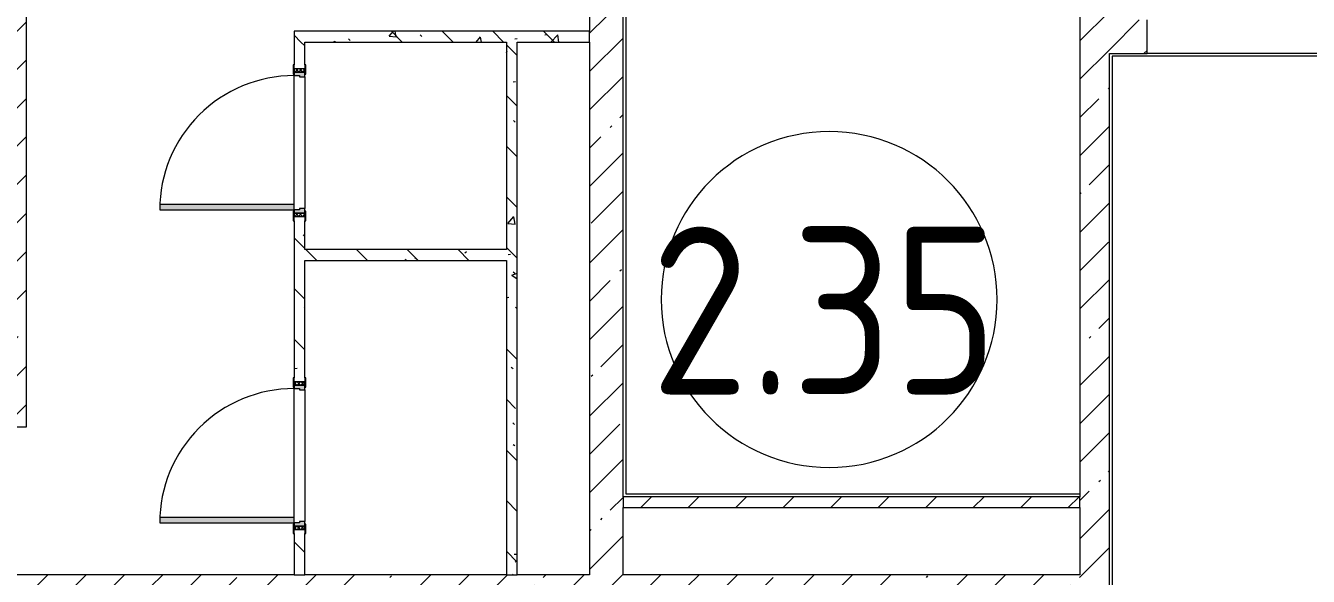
# Model space of a CAD drawing. Header units: millimetres. Extents: x 39815 to 261742, y -8553 to 29000.
# Drawn here: x 219696 to 229242, y 17257 to 21358 of the extents above; entities that cross this region are included whole.
import ezdxf

# ---------------------------------------------------------------- set-up
doc = ezdxf.new("R2010")
doc.units = ezdxf.units.MM
for name, color, linetype, lineweight in [('A-AREA-IDEN', 7, 'Continuous', 9), ('A-WALL-2', 7, 'Continuous', 9), ('I-WALL-3', 7, 'Continuous', 5)]:
    doc.layers.add(name, color=color, linetype=linetype, lineweight=lineweight)
for name, color, linetype, lineweight, true_color in [('A-DOOR-2', 7, 'Continuous', 5, 0xaaaaaa), ('A-DOOR-3', 7, 'Continuous', 5, 0xe2e2e2), ('A-DOOR-FRAM-2', 7, 'Continuous', 5, 0xe2e2e2), ('A-DOOR-FRAM-3', 7, 'Continuous', 5, 0xaaaaaa), ('A-FLOR-1', 7, 'Continuous', 5, 0xaaaaaa), ('I-WALL-5', 7, 'Continuous', 5, 0x787878)]:
    doc.layers.add(name, color=color, linetype=linetype, lineweight=lineweight, true_color=true_color)
doc.styles.add('GOST Common_3', font='GOST_Common.ttf', dxfattribs={"width": 0.9, "height": 1250})
pattern_1 = [(45, (134731.94, 0), (-285.1231, 285.1231), []), (45, (135017.06, 0), (-285.1231, 285.1231), [504.031, -100.806, 16.764, -84.042])]
pattern_2 = [(135, (134731.94, 0), (-377.1708, -377.1708), [533.4, -88.9, 17.78, -88.9]), (135, (134731.94, 376.94), (-377.1708, -377.1708), []), (50, (134731.94, 0), (637.6445, -55.7866), [66.675, -733.425]), (355, (134731.94, 0), (-123.3494, 668.699), [53.34, -586.74]), (100.451, (134785.1, -4.65), (514.299, 612.908), [56.665, -623.315]), (46.184, (134731.94, 177.8), (948.7764, -147.15), [100.012, -1100.137]), (96.636, (134811, 165.5), (830.909, 865.997), [84.998, -934.973]), (351.184, (134731.9, 177.8), (830.918, 865.988), [80.01, -880.11]), (21, (134820.84, 133.35), (530.6506, -357.9283), [66.675, -733.425]), (326, (134820.84, 133.35), (216.308, 644.6585), [53.34, -586.74]), (71.451, (134865.06, 103.5), (746.9596, 286.7243), [56.665, -623.315]), (37.5, (134731.94, 0), (10.81053, 295.9426), [16.764, -562.864, 16.764, -578.866, -588.962]), (37.5, (134731.94, 0), (10.81053, 295.9426), [-1175.258, 16.764, -572.198]), (7.5, (134731.94, 0), (233.8692, 350.6318), [16.764, -322.834, 16.764, -549.529, -224.472]), (7.5, (134731.94, 0), (233.8692, 350.6318), [-905.891, 16.764, -207.708]), (327.5, (134533.7, 0), (474.5678, -20.0513), [16.764, -205.486, 16.764, -676.656, -920.115]), (327.5, (134533.7, 0), (474.5678, -20.0513), [-915.67, 16.764, -903.351]), (317.5, (134444.8, 0), (518.4522, 88.9934), [16.764, -272.161, 16.764, -443.738, -653.415]), (317.5, (134444.8, 0), (518.4522, 88.9934), [-749.427, 16.764, -636.651])]

# ---------------------------------------------------------------- blocks, each defined once
blk = doc.blocks.new('110_Дверь_СКБ_1Ст_Внутренняя1 - Д-3 _п_ 1100x2100h_много всего-32422909-Общий план 2 этажа с размещением фрагментов 2_8-2_11')
at = {"layer": 'A-DOOR-2'}
h = blk.add_hatch(dxfattribs=at)
h.set_pattern_fill('FP_12', color=256, style=0, pattern_type=2)
h.set_pattern_definition([(135, (1751.41, 104.685), (-14.14214, -14.14214), []), (225, (1751.41, 104.685), (14.14214, -14.14214), [])])
h.paths.add_polyline_path([(537.5, -40), (562.5, -40), (562.5, 40), (537.5, 40)])
at = {"layer": 'A-DOOR-3'}
h = blk.add_hatch(color=256, dxfattribs=at)
h.paths.add_polyline_path([(-512.5, 40), (-512.5, -40), (-477.5, -40), (-477.5, 0), (-487.5, 0), (-487.5, 40)])
h.paths.add_polyline_path([(502.5, 0), (502.5, -40), (537.5, -40), (537.5, 40), (512.5, 40), (512.5, 0)])
at = {"layer": 'A-DOOR-FRAM-2'}
for points in [[(-487.5, 1040), (-487.5, 40), (-447.5, 40), (-447.5, 1040)], [(-567.5, 40), (-497.5, 40), (-497.5, 48), (-567.5, 48)], [(522.5, 40), (592.5, 40), (592.5, 48), (522.5, 48)], [(-567.5, -48), (-497.5, -48), (-497.5, -40), (-567.5, -40)], [(522.5, -48), (592.5, -48), (592.5, -40), (522.5, -40)]]:
    blk.add_hatch(color=256, dxfattribs=at).paths.add_polyline_path(points)
at = {"layer": 'A-DOOR-FRAM-3'}
h = blk.add_hatch(dxfattribs=at)
h.set_pattern_fill('FP_13', color=256, style=0, pattern_type=2)
h.set_pattern_definition([(45, (-371.384, 104.685), (-14.1421, 14.1421), []), (135, (-371.384, 104.685), (-14.1421, -14.1421), [])])
h.paths.add_polyline_path([(-537.5, -40), (-512.5, -40), (-512.5, 40), (-537.5, 40)])
at = {"layer": 'A-DOOR-2'}
for p, q in [((-487.5, 1040), (-487.5, 40)), ((-447.5, 1040), (-487.5, 1040)), ((-447.5, 40), (-447.5, 1040)), ((-487.5, 40), (-447.5, 40))]:
    blk.add_line(p, q, dxfattribs=at)
blk.add_arc((-487.5, 40), 1000, 360, 90, dxfattribs=at)
at = {"layer": 'A-DOOR-FRAM-3'}
for p, q in [((-497.5, 48), (-567.5, 48)), ((-567.5, 48), (-567.5, 40)), ((-567.5, 40), (-497.5, 40)), ((-512.5, 40), (-537.5, 40)), ((-537.5, 40), (-537.5, -40)), ((-487.5, 40), (-512.5, 40)), ((-512.5, 40), (-512.5, -40)), ((-512.5, -40), (-512.5, 40)), ((-497.5, 40), (-512.5, 40)), ((-512.5, 40), (-512.5, 39)), ((-512.5, 39), (-497.5, 39)), ((-497.5, 40), (-497.5, 48)), ((-497.5, 39), (-497.5, 40)), ((-487.5, 0), (-487.5, 40)), ((-477.5, 0), (-487.5, 0)), ((-477.5, -40), (-477.5, 0)), ((512.5, 0), (502.5, 0)), ((502.5, 0), (502.5, -40)), ((512.5, 40), (512.5, 0)), ((537.5, 40), (512.5, 40)), ((592.5, 48), (522.5, 48)), ((522.5, 48), (522.5, 40)), ((537.5, 40), (522.5, 40)), ((522.5, 40), (522.5, 39)), ((522.5, 40), (592.5, 40)), ((522.5, 39), (537.5, 39)), ((537.5, -40), (537.5, 40)), ((562.5, 40), (537.5, 40)), ((537.5, 40), (537.5, -40)), ((537.5, 39), (537.5, 40)), ((562.5, -40), (562.5, 40)), ((592.5, 40), (592.5, 48)), ((-497.5, -40), (-567.5, -40)), ((-567.5, -40), (-567.5, -48)), ((-567.5, -48), (-497.5, -48)), ((-537.5, -40), (-512.5, -40)), ((-497.5, -39), (-512.5, -39)), ((-512.5, -39), (-512.5, -40)), ((-512.5, -40), (-477.5, -40)), ((-512.5, -40), (-497.5, -40)), ((-497.5, -40), (-497.5, -39)), ((-497.5, -48), (-497.5, -40)), ((502.5, -40), (537.5, -40)), ((537.5, -39), (522.5, -39)), ((522.5, -39), (522.5, -40)), ((522.5, -40), (537.5, -40)), ((592.5, -40), (522.5, -40)), ((522.5, -40), (522.5, -48)), ((522.5, -48), (592.5, -48)), ((537.5, -40), (537.5, -39)), ((537.5, -40), (562.5, -40)), ((592.5, -48), (592.5, -40))]:
    blk.add_line(p, q, dxfattribs=at)
blk = doc.blocks.new('Марка_Помещения - Номер-25198446-Общий план 2 этажа с размещением фрагментов 2_8-2_11')
at = {"layer": 'A-AREA-IDEN'}
for start, end in [(360, 180), (180, 360)]:
    blk.add_arc((0, 0), 2.5, start, end, dxfattribs=at)

msp = doc.modelspace()

# ---------------------------------------------------------------- hatches: boundary and pattern name
at = {"layer": 'I-WALL-3'}
h = msp.add_hatch(dxfattribs=at)
h.set_pattern_fill('FP_69', color=256, style=0, pattern_type=2)
h.set_pattern_definition(pattern_1)
h.paths.add_polyline_path([(219701.9, 18370), (219701.9, 27100), (219481.9, 27100), (219481.9, 18370), (219623.2, 18370)])
h = msp.add_hatch(dxfattribs=at)
h.set_pattern_fill('FP_69', color=256, style=0, pattern_type=2)
h.set_pattern_definition(pattern_1)
h.paths.add_polyline_path([(224141.9, 17270), (224141.9, 27100), (223891.9, 27100), (223891.9, 17270), (224056.9, 17270)])
h = msp.add_hatch(dxfattribs=at)
h.set_pattern_fill('FP_69', color=256, style=0, pattern_type=2)
h.set_pattern_definition(pattern_1)
h.paths.add_polyline_path([(227761.9, 13400), (227761.9, 13620), (227731.9, 13620), (227731.9, 13628), (227761.9, 13628), (227761.9, 21550), (227541.9, 21550), (227541.9, 13400), (227731.9, 13400)])
h = msp.add_hatch(dxfattribs=at)
h.set_pattern_fill('FP_69', color=256, style=0, pattern_type=2)
h.set_pattern_definition(pattern_1)
h.paths.add_polyline_path([(235001.9, 21150), (235311.9, 21150), (235311.9, 21400), (231341.9, 21400), (231341.9, 21150), (234989.4, 21150)])
h.paths.add_polyline_path([(228041.9, 21150), (228041.9, 21400), (227761.9, 21400), (227761.9, 21150)])
h = msp.add_hatch(dxfattribs=at)
h.set_pattern_fill('FP_73', color=256, style=0, pattern_type=2)
h.set_pattern_definition([(45, (134731.94, 0), (-176.7767, 176.7767), [])])
h.paths.add_polyline_path([(227541.9, 17770), (227541.9, 17850), (224141.9, 17850), (224141.9, 17770), (226273.7, 17770)])
h = msp.add_hatch(dxfattribs=at)
h.set_pattern_fill('FP_69', color=256, style=0, pattern_type=2)
h.set_pattern_definition(pattern_1)
h.paths.add_polyline_path([(219623.2, 16300), (219701.9, 16300), (219701.9, 17270), (219481.9, 17270), (219481.9, 16300)])
h = msp.add_hatch(dxfattribs=at)
h.set_pattern_fill('FP_69', color=256, style=0, pattern_type=2)
h.set_pattern_definition(pattern_1)
h.paths.add_polyline_path([(221001.9, 17050), (221221.9, 17050), (221221.9, 17270), (219701.9, 17270), (219701.9, 17050), (220731.6, 17050)])
h = msp.add_hatch(dxfattribs=at)
h.set_pattern_fill('FP_69', color=256, style=0, pattern_type=2)
h.set_pattern_definition(pattern_1)
h.paths.add_polyline_path([(227541.9, 17050), (227541.9, 17270), (221221.9, 17270), (221221.9, 17050), (226273.7, 17050)])
at = {"layer": 'I-WALL-5'}
h = msp.add_hatch(dxfattribs=at)
h.set_pattern_fill('FP_78', color=256, style=0, pattern_type=2)
h.set_pattern_definition(pattern_2)
h.paths.add_polyline_path([(223353.7, 21235.8), (223891.9, 21235.8), (223891.9, 21315.8), (221693.7, 21315.8), (221693.7, 21235.8), (223273.7, 21235.8)])
h = msp.add_hatch(dxfattribs=at)
h.set_pattern_fill('FP_78', color=256, style=0, pattern_type=2)
h.set_pattern_definition(pattern_2)
h.paths.add_polyline_path([(221693.7, 17270), (221773.7, 17270), (221773.7, 17605.4), (221693.7, 17605.4), (221693.7, 17575.4)])
h.paths.add_polyline_path([(221773.7, 18705.4), (221773.7, 19935.8), (221693.7, 19935.8), (221693.7, 18705.4)])
h.paths.add_polyline_path([(221693.7, 21035.8), (221773.7, 21035.8), (221773.7, 21235.8), (221693.7, 21235.8), (221693.7, 21065.8)])
h = msp.add_hatch(dxfattribs=at)
h.set_pattern_fill('FP_78', color=256, style=0, pattern_type=2)
h.set_pattern_definition(pattern_2)
h.paths.add_polyline_path([(223353.7, 16180), (223353.7, 17050), (223273.7, 17050), (223273.7, 16180)])
h.paths.add_polyline_path([(223273.7, 17270), (223353.7, 17270), (223353.7, 21235.8), (223273.7, 21235.8), (223273.7, 17987.1)])
h = msp.add_hatch(dxfattribs=at)
h.set_pattern_fill('FP_78', color=256, style=0, pattern_type=2)
h.set_pattern_definition(pattern_2)
h.paths.add_polyline_path([(223273.7, 19610), (223273.7, 19690), (221773.7, 19690), (221773.7, 19610), (221840.1, 19610)])

# ---------------------------------------------------------------- linework, layer by layer
at = {"layer": 'A-FLOR-1'}
for p, q in [((224162.9, 21450), (224162.9, 17871)), ((227781.9, 21130), (227781.9, 13628)), ((229911.9, 21130), (227781.9, 21130)), ((229911.9, 21150), (228041.9, 21150)), ((224162.9, 17871), (227541.9, 17871))]:
    msp.add_line(p, q, dxfattribs=at)
at = {"layer": 'A-WALL-2'}
for p, q in [((227541.9, 21550), (227541.9, 21150)), ((223891.9, 21235.8), (223891.9, 21315.8)), ((224141.9, 17850), (224141.9, 17770)), ((227541.9, 17770), (227541.9, 17850)), ((221693.7, 17270), (221773.7, 17270)), ((223273.7, 17270), (223353.7, 17270))]:
    msp.add_line(p, q, dxfattribs=at)
at = {"layer": 'I-WALL-3'}
for p, q in [((219701.9, 18370), (219701.9, 26850)), ((224141.9, 17850), (224141.9, 26850)), ((227541.9, 26395), (227541.9, 17850)), ((223891.9, 23100), (223891.9, 21315.8)), ((228041.9, 21150), (228041.9, 21400)), ((223891.9, 21315.8), (221693.7, 21315.8)), ((221693.7, 21315.8), (221693.7, 21065.8)), ((221773.7, 21235.8), (223273.7, 21235.8)), ((221773.7, 21065.8), (221773.7, 21235.8)), ((223273.7, 21235.8), (223273.7, 19690)), ((223353.7, 21235.8), (223891.9, 21235.8)), ((223353.7, 17270), (223353.7, 21235.8)), ((223891.9, 21235.8), (223891.9, 17270)), ((227761.9, 13628), (227761.9, 21150)), ((227761.9, 21150), (228041.9, 21150)), ((221693.7, 20025.8), (221693.7, 20985.8)), ((221773.7, 20975.8), (221773.7, 19995.8)), ((221693.7, 19905.8), (221693.7, 18735.4)), ((221773.7, 19690), (221773.7, 19905.8)), ((223273.7, 19690), (221773.7, 19690)), ((221773.7, 18735.4), (221773.7, 19610)), ((221773.7, 19610), (223273.7, 19610)), ((223273.7, 19610), (223273.7, 17270)), ((221693.7, 17695.4), (221693.7, 18655.4)), ((221773.7, 18645.4), (221773.7, 17665.4)), ((219481.9, 18370), (219701.9, 18370)), ((227541.9, 17850), (224141.9, 17850)), ((224141.9, 17270), (224141.9, 17770)), ((224141.9, 17770), (227541.9, 17770)), ((227541.9, 17770), (227541.9, 17270)), ((221693.7, 17575.4), (221693.7, 17270)), ((221773.7, 17270), (221773.7, 17575.4)), ((221693.7, 17270), (219481.9, 17270)), ((223273.7, 17270), (221773.7, 17270)), ((223891.9, 17270), (223353.7, 17270)), ((227541.9, 17270), (224141.9, 17270))]:
    msp.add_line(p, q, dxfattribs=at)

# ---------------------------------------------------------------- block references
at = {"layer": 'A-AREA-IDEN', "xscale": 499.9999999999995, "yscale": 499.9999999999995, "zscale": 499.9999999999995}
msp.add_blockref('Марка_Помещения - Номер-25198446-Общий план 2 этажа с размещением фрагментов 2_8-2_11', (225676.2, 19318.6), dxfattribs=at)
at = {"layer": 'A-DOOR-2', "rotation": 90}
for p in [(221733.7, 20473.3), (221733.7, 18142.9)]:
    msp.add_blockref('110_Дверь_СКБ_1Ст_Внутренняя1 - Д-3 _п_ 1100x2100h_много всего-32422909-Общий план 2 этажа с размещением фрагментов 2_8-2_11', p, dxfattribs=at)

# ---------------------------------------------------------------- texts
at = {"layer": 'A-AREA-IDEN', "insert": (224347.5, 19861.4), "char_height": 1250, "width": 3318.986, "attachment_point": 1, "style": 'GOST Common_3'}
msp.add_mtext('2.35', dxfattribs=at)

doc.saveas('drawing.dxf')
